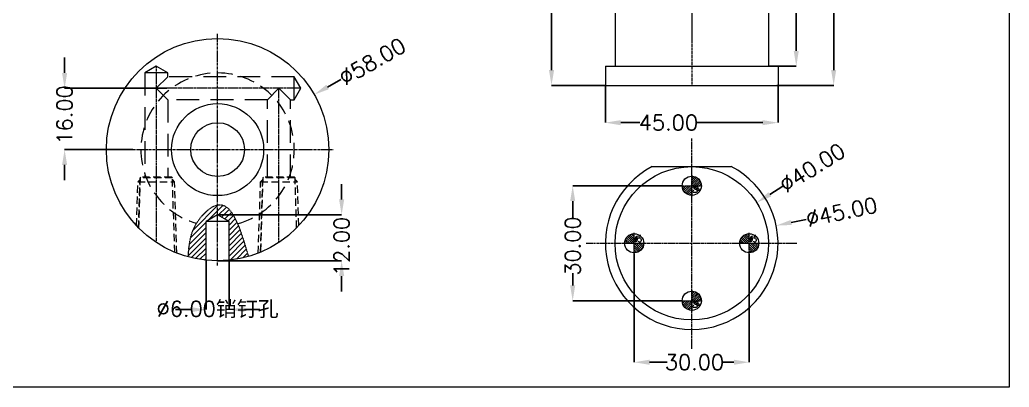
# Model space of a CAD drawing. Header units: millimetres. Extents: x 5647 to 7112, y -2229 to 2511.
# Drawn here: x 6449.9 to 6707.9, y 1782.5 to 1878.3 of the extents above; entities that cross this region are included whole.
import ezdxf

# ---------------------------------------------------------------- set-up
doc = ezdxf.new("R2010")
doc.units = ezdxf.units.MM
doc.header["$PDSIZE"] = -5
for name, pattern in [('CENTER', [0.6, 0.375, -0.075, 0.075, -0.075]), ('DIVIDE', [31.75, 12.7, -6.35, 0, -6.35, 0, -6.35]), ('HIDDEN', [9.525, 6.35, -3.175])]:
    doc.linetypes.add(name, pattern=pattern)
doc.layers.get('0').update_dxf_attribs({"lineweight": 5})
doc.layers.get('Defpoints').update_dxf_attribs({"lineweight": 5})
for name, color, linetype, lineweight in [('cool', 153, 'HIDDEN', 9), ('epin', 13, 'Continuous', 9), ('moldbase', 7, 'Continuous', 20)]:
    doc.layers.add(name, color=color, linetype=linetype, lineweight=lineweight)
doc.styles.add('SEISO_TTF', font='')
doc.styles.get("Standard").update_dxf_attribs({"font": 'txt.shx', "bigfont": 'gbcbig.shx'})
doc.styles.add('TXT05', font='txt.shx', dxfattribs={"width": 0.5, "bigfont": 'gbcbig.shx'})
doc.styles.get('SEISO_TTF').set_extended_font_data('Solid Edge ISO')
doc.dimstyles.get("Standard").update_dxf_attribs({"dimtxt": 0.18, "dimasz": 0.18, "dimexe": 0.18, "dimexo": 0.0625, "dimgap": 0.09, "dimtad": 0, "dimtih": 1, "dimtoh": 1, "dimdec": 4, "dimzin": 0, "dimdsep": 46, "dimtxsty": 'Standard', "dimcen": 0.09, "dimdle": 0.36, "dimadec": 0, "dimazin": 0, "dimtfac": 1, "dimtdec": 4, "dimtofl": 0, "dimtmove": 0, "dimatfit": 3, "dimfxl": 0, "dimtolj": 1, "dimarcsym": 0})
doc.dimstyles.new('STANDARD$0', dxfattribs={"dimscale": 4, "dimtxt": 1, "dimasz": 0.2, "dimexe": 0.2, "dimexo": 0.2, "dimgap": 0.2, "dimtad": 1, "dimdec": 1, "dimzin": 9, "dimdsep": 46, "dimtxsty": 'SEISO_TTF', "dimcen": 2, "dimclrd": 256, "dimclre": 256, "dimclrt": 256, "dimadec": 4, "dimazin": 2, "dimtfac": 1, "dimtdec": 1, "dimtmove": 0, "dimatfit": 3, "dimfxl": 0, "dimtolj": 1, "dimtzin": 0, "dimlwd": 9, "dimlwe": 9, "dimarcsym": 0})

# ---------------------------------------------------------------- blocks, each defined once
blk = doc.blocks.new('*D81')
at = {"color": 0, "lineweight": -2}
for p, q in [((6602.62, 1861.22), (6602.62, 1851.5)), ((6647.62, 1861.22), (6647.62, 1851.5)), ((6606.62, 1851.5), (6611.61, 1851.5)), ((6643.62, 1851.5), (6626.46, 1851.5))]:
    blk.add_line(p, q, dxfattribs=at)
at = {"color": 0}
for points in [[(6606.62, 1852.16), (6606.62, 1850.83), (6602.62, 1851.5)], [(6643.62, 1852.16), (6643.62, 1850.83), (6647.62, 1851.5)]]:
    blk.add_solid(points, dxfattribs=at)
at = {"layer": 'Defpoints', "color": 0}
for p in [(6602.62, 1861.22), (6647.62, 1861.22), (6602.62, 1851.5)]:
    blk.add_point(p, dxfattribs=at)
at = {"color": 0, "insert": (6619.04, 1851.5), "char_height": 4, "attachment_point": 5}
blk.add_mtext('\\A1;45.00', dxfattribs=at)
blk = doc.blocks.new('*D66')
at = {"color": 0, "lineweight": -2}
for p, q in [((6625.12, 1970.22), (6588.56, 1970.22)), ((6588.56, 1966.22), (6588.56, 1923.14)), ((6588.56, 1865.22), (6588.56, 1906.29)), ((6602.62, 1861.22), (6588.56, 1861.22))]:
    blk.add_line(p, q, dxfattribs=at)
at = {"color": 0}
for points in [[(6587.89, 1966.22), (6589.23, 1966.22), (6588.56, 1970.22)], [(6587.89, 1865.22), (6589.23, 1865.22), (6588.56, 1861.22)]]:
    blk.add_solid(points, dxfattribs=at)
at = {"layer": 'Defpoints', "color": 0}
for p in [(6625.12, 1970.22), (6588.56, 1861.22), (6602.62, 1861.22)]:
    blk.add_point(p, dxfattribs=at)
at = {"color": 0, "insert": (6588.56, 1914.71), "char_height": 4, "attachment_point": 5, "rotation": 90}
blk.add_mtext('\\A1;109.00', dxfattribs=at)
blk = doc.blocks.new('*D67')
at = {"color": 0, "lineweight": -2}
for p, q in [((6645.12, 1913.22), (6662.13, 1913.22)), ((6662.13, 1909.22), (6662.13, 1906.26)), ((6662.13, 1865.22), (6662.13, 1891.41)), ((6647.27, 1861.22), (6662.13, 1861.22))]:
    blk.add_line(p, q, dxfattribs=at)
at = {"color": 0}
for points in [[(6661.46, 1909.22), (6662.8, 1909.22), (6662.13, 1913.22)], [(6661.46, 1865.22), (6662.8, 1865.22), (6662.13, 1861.22)]]:
    blk.add_solid(points, dxfattribs=at)
at = {"layer": 'Defpoints', "color": 0}
for p in [(6645.12, 1913.22), (6647.27, 1861.22), (6662.13, 1861.22)]:
    blk.add_point(p, dxfattribs=at)
at = {"color": 0, "insert": (6662.13, 1898.84), "char_height": 4, "attachment_point": 5, "rotation": 90}
blk.add_mtext('\\A1;52.00', dxfattribs=at)
blk = doc.blocks.new('*D74')
at = {"color": 0, "lineweight": -2}
for p, q in [((6622.37, 1835.03), (6594.08, 1835.03)), ((6594.08, 1831.03), (6594.08, 1826.4)), ((6594.08, 1809.03), (6594.08, 1812.22)), ((6622.37, 1805.03), (6594.08, 1805.03))]:
    blk.add_line(p, q, dxfattribs=at)
at = {"color": 0}
for points in [[(6593.42, 1831.03), (6594.75, 1831.03), (6594.08, 1835.03)], [(6593.42, 1809.03), (6594.75, 1809.03), (6594.08, 1805.03)]]:
    blk.add_solid(points, dxfattribs=at)
at = {"layer": 'Defpoints', "color": 0}
for p in [(6594.08, 1835.03), (6622.37, 1835.03), (6622.37, 1805.03)]:
    blk.add_point(p, dxfattribs=at)
at = {"color": 0, "insert": (6594.08, 1819.31), "char_height": 4, "attachment_point": 5, "rotation": 90}
blk.add_mtext('\\A1;30.00', dxfattribs=at)
blk = doc.blocks.new('*D85')
at = {"color": 0, "lineweight": -2}
for p, q in [((6533.84, 1831.47), (6533.84, 1835.47)), ((6501.5, 1827.47), (6533.84, 1827.47)), ((6501.5, 1815.47), (6533.84, 1815.47)), ((6533.84, 1811.47), (6533.84, 1807.47))]:
    blk.add_line(p, q, dxfattribs=at)
at = {"color": 0}
for points in [[(6533.17, 1831.47), (6534.51, 1831.47), (6533.84, 1827.47)], [(6533.17, 1811.47), (6534.51, 1811.47), (6533.84, 1815.47)]]:
    blk.add_solid(points, dxfattribs=at)
at = {"layer": 'Defpoints', "color": 0}
for p in [(6501.5, 1827.47), (6501.5, 1815.47), (6533.84, 1815.47)]:
    blk.add_point(p, dxfattribs=at)
at = {"color": 0, "insert": (6533.84, 1819.21), "char_height": 4, "attachment_point": 5, "rotation": 90}
blk.add_mtext('\\A1;12.00', dxfattribs=at)
blk = doc.blocks.new('*D86')
at = {"color": 0, "lineweight": -2}
for p, q in [((6498.5, 1815.63), (6498.5, 1802.72)), ((6504.5, 1815.63), (6504.5, 1802.72)), ((6494.5, 1802.72), (6490.5, 1802.72)), ((6508.5, 1802.72), (6512.5, 1802.72))]:
    blk.add_line(p, q, dxfattribs=at)
at = {"color": 0}
for points in [[(6494.5, 1803.39), (6494.5, 1802.06), (6498.5, 1802.72)], [(6508.5, 1803.39), (6508.5, 1802.06), (6504.5, 1802.72)]]:
    blk.add_solid(points, dxfattribs=at)
at = {"layer": 'Defpoints', "color": 0}
for p in [(6498.5, 1815.63), (6504.5, 1815.63), (6498.5, 1802.72)]:
    blk.add_point(p, dxfattribs=at)
at = {"color": 0, "insert": (6501.5, 1802.72), "char_height": 4, "attachment_point": 5}
blk.add_mtext('\\A1;%%C6.00{\\fSimSun|b0|i0|c134|p2;销钉孔}', dxfattribs=at)
blk = doc.blocks.new('*D89')
at = {"color": 0, "lineweight": -2}
blk.add_line((6533.64, 1862.78), (6530.17, 1860.8), dxfattribs=at)
at = {"color": 0}
blk.add_solid([(6529.84, 1861.38), (6530.5, 1860.22), (6526.69, 1858.82)], dxfattribs=at)
at = {"layer": 'Defpoints', "color": 0}
for p in [(6526.69, 1858.82), (6476.3, 1830.12)]:
    blk.add_point(p, dxfattribs=at)
at = {"color": 0, "insert": (6541.83, 1867.44), "char_height": 4, "attachment_point": 5, "rotation": 29.6644}
blk.add_mtext('\\A1;∅58.00', dxfattribs=at)
blk = doc.blocks.new('*D90')
at = {"color": 0, "lineweight": -2}
for p, q in [((6461.6, 1864.47), (6461.6, 1868.47)), ((6488.3, 1860.47), (6461.6, 1860.47)), ((6479.39, 1844.47), (6461.6, 1844.47)), ((6461.6, 1840.47), (6461.6, 1836.47))]:
    blk.add_line(p, q, dxfattribs=at)
at = {"color": 0}
for points in [[(6460.94, 1864.47), (6462.27, 1864.47), (6461.6, 1860.47)], [(6460.94, 1840.47), (6462.27, 1840.47), (6461.6, 1844.47)]]:
    blk.add_solid(points, dxfattribs=at)
at = {"layer": 'Defpoints', "color": 0}
for p in [(6488.3, 1860.47), (6461.6, 1844.47), (6479.39, 1844.47)]:
    blk.add_point(p, dxfattribs=at)
at = {"color": 0, "insert": (6461.6, 1853.52), "char_height": 4, "attachment_point": 5, "rotation": 90}
blk.add_mtext('\\A1;16.00', dxfattribs=at)
blk = doc.blocks.new('*D91')
at = {"color": 0, "lineweight": -2}
for p, q in [((6645.12, 1913.22), (6652.38, 1913.22)), ((6652.38, 1909.22), (6652.38, 1899.42)), ((6652.38, 1870.22), (6652.38, 1884.58)), ((6645.12, 1866.22), (6652.38, 1866.22))]:
    blk.add_line(p, q, dxfattribs=at)
at = {"color": 0}
for points in [[(6651.71, 1909.22), (6653.04, 1909.22), (6652.38, 1913.22)], [(6651.71, 1870.22), (6653.04, 1870.22), (6652.38, 1866.22)]]:
    blk.add_solid(points, dxfattribs=at)
at = {"layer": 'Defpoints', "color": 0}
for p in [(6645.12, 1913.22), (6645.12, 1866.22), (6652.38, 1866.22)]:
    blk.add_point(p, dxfattribs=at)
at = {"color": 0, "insert": (6652.38, 1892), "char_height": 4, "attachment_point": 5, "rotation": 90}
blk.add_mtext('\\A1;47.00', dxfattribs=at)
blk = doc.blocks.new('epin_ejp_5')
at = {"layer": 'epin'}
h = blk.add_hatch(dxfattribs=at)
h.set_pattern_fill('_ANSI31', color=123, scale=0.125, angle=90, style=0)
h.set_pattern_definition([(135, (-1062.761, -302.86763), (-0.280633, -0.280633), [])])
h.paths.add_polyline_path([(0, 2.5, 0.414214), (-2.5, 0), (0, 0)])
h.paths.add_polyline_path([(2.5, 0), (0, 0), (0, -2.5, 0.414214)])
at = {"layer": 'epin', "color": 1, "linetype": 'CENTER', "ltscale": 0.1}
for p, q in [((0, -2.75), (0, 2.75)), ((-2.75, 0), (2.75, 0))]:
    blk.add_line(p, q, dxfattribs=at)
at = {"layer": 'epin'}
blk.add_circle((0, 0), 2.5, dxfattribs=at)
at = {"layer": 'epin', "color": 6, "style": 'TXT05', "width": 0.5}
blk.add_text('%%c5', height=1.75, dxfattribs=at).set_placement((0.1, 0.25))
blk = doc.blocks.new('*D92')
at = {"color": 0, "lineweight": -2}
blk.add_line((6648.85, 1834.9), (6645.46, 1832.78), dxfattribs=at)
at = {"color": 0}
blk.add_solid([(6645.11, 1833.34), (6645.82, 1832.21), (6642.07, 1830.65)], dxfattribs=at)
at = {"layer": 'Defpoints', "color": 0}
for p in [(6642.07, 1830.65), (6608.17, 1809.42)]:
    blk.add_point(p, dxfattribs=at)
at = {"color": 0, "insert": (6656.56, 1839.72), "char_height": 4, "attachment_point": 5, "rotation": 32.063}
blk.add_mtext('\\A1;∅40.00', dxfattribs=at)
blk = doc.blocks.new('*D93')
at = {"color": 0, "lineweight": -2}
blk.add_line((6654.98, 1826.28), (6651.06, 1825.46), dxfattribs=at)
at = {"color": 0}
blk.add_solid([(6650.93, 1826.11), (6651.2, 1824.81), (6647.15, 1824.64)], dxfattribs=at)
at = {"layer": 'Defpoints', "color": 0}
for p in [(6647.15, 1824.64), (6603.1, 1815.43)]:
    blk.add_point(p, dxfattribs=at)
at = {"color": 0, "insert": (6664.2, 1828.21), "char_height": 4, "attachment_point": 5, "rotation": 11.8112}
blk.add_mtext('\\A1;∅45.00', dxfattribs=at)
blk = doc.blocks.new('*D125')
at = {"color": 0, "lineweight": -2}
for p, q in [((6610.12, 1817.28), (6610.12, 1789)), ((6640.12, 1817.28), (6640.12, 1789)), ((6614.12, 1789), (6618.75, 1789)), ((6636.12, 1789), (6632.93, 1789))]:
    blk.add_line(p, q, dxfattribs=at)
at = {"color": 0}
for points in [[(6614.12, 1789.66), (6614.12, 1788.33), (6610.12, 1789)], [(6636.12, 1789.66), (6636.12, 1788.33), (6640.12, 1789)]]:
    blk.add_solid(points, dxfattribs=at)
at = {"layer": 'Defpoints', "color": 0}
for p in [(6610.12, 1817.28), (6640.12, 1817.28), (6610.12, 1789)]:
    blk.add_point(p, dxfattribs=at)
at = {"color": 0, "insert": (6625.84, 1789), "char_height": 4, "attachment_point": 5}
blk.add_mtext('\\A1;30.00', dxfattribs=at)

msp = doc.modelspace()

# ---------------------------------------------------------------- hatches: boundary and pattern name
h = msp.add_hatch()
h.set_pattern_fill('ANSI31', color=256, scale=0.3, style=0)
h.set_pattern_definition([(45, (5660.0638, 1687.5559), (-0.6735192, 0.6735192), [])])
edge = h.paths.add_edge_path()
edge.add_spline(control_points=[(6501.49506, 1830.02796), (6499.91325, 1829.71591), (6498.02882, 1828.10227), (6496.62223, 1826.15935)], knot_values=[9.869946753, 9.869946753, 9.869946753, 9.869946753, 16.220832567, 16.220832567, 16.220832567, 16.220832567], degree=3, periodic=0)
edge.add_arc((6501.49506, 1842.96725), 17.5, 253.832412, 260.0806963)
edge.add_line((6498.4805, 1825.72885), (6501.49506, 1827.46931))
edge.add_line((6501.49506, 1827.46931), (6501.49506, 1830.02796))
edge = h.paths.add_edge_path()
edge.add_spline(control_points=[(6506.25262, 1826.12635), (6504.97938, 1828.77149), (6503.47404, 1830.41835), (6501.49506, 1830.02796)], knot_values=[16.220832567, 16.220832567, 16.220832567, 16.220832567, 24.166302739, 24.166302739, 24.166302739, 24.166302739], degree=3, periodic=0)
edge.add_line((6501.49506, 1830.02796), (6501.49506, 1827.46931))
edge.add_line((6501.49506, 1827.46931), (6504.50963, 1825.72885))
edge.add_arc((6501.49506, 1842.96725), 17.5, 279.9193037, 285.7749927)
edge = h.paths.add_edge_path()
edge.add_line((6493.86601, 1816.63827), (6493.86047, 1816.55041))
edge.add_arc((6501.49506, 1842.96725), 27.49794, 253.8804577, 263.7366152)
edge.add_line((6498.49506, 1815.63345), (6498.49506, 1825.72631))
edge.add_arc((6501.49506, 1842.96725), 17.5, 253.8327114, 260.1291104, ccw=False)
edge.add_line((6496.62231, 1826.15932), (6496.59311, 1826.11899))
edge.add_line((6496.59311, 1826.11899), (6496.53433, 1826.03663))
edge.add_line((6496.53433, 1826.03663), (6496.47613, 1825.9539))
edge.add_line((6496.47613, 1825.9539), (6496.41853, 1825.87082))
edge.add_line((6496.41853, 1825.87082), (6496.36155, 1825.7874))
edge.add_line((6496.36155, 1825.7874), (6496.30519, 1825.70367))
edge.add_line((6496.30519, 1825.70367), (6496.24947, 1825.61964))
edge.add_line((6496.24947, 1825.61964), (6496.1944, 1825.53532))
edge.add_line((6496.1944, 1825.53532), (6496.14, 1825.45073))
edge.add_line((6496.14, 1825.45073), (6496.08627, 1825.36589))
edge.add_line((6496.08627, 1825.36589), (6496.03324, 1825.28081))
edge.add_line((6496.03324, 1825.28081), (6495.98091, 1825.19551))
edge.add_line((6495.98091, 1825.19551), (6495.92929, 1825.11001))
edge.add_line((6495.92929, 1825.11001), (6495.87841, 1825.02432))
edge.add_line((6495.87841, 1825.02432), (6495.82827, 1824.93846))
edge.add_line((6495.82827, 1824.93846), (6495.77888, 1824.85244))
edge.add_line((6495.77888, 1824.85244), (6495.73027, 1824.76628))
edge.add_line((6495.73027, 1824.76628), (6495.68244, 1824.68))
edge.add_line((6495.68244, 1824.68), (6495.6354, 1824.59361))
edge.add_line((6495.6354, 1824.59361), (6495.58917, 1824.50714))
edge.add_line((6495.58917, 1824.50714), (6495.54376, 1824.42058))
edge.add_line((6495.54376, 1824.42058), (6495.49918, 1824.33397))
edge.add_line((6495.49918, 1824.33397), (6495.45545, 1824.24732))
edge.add_line((6495.45545, 1824.24732), (6495.41258, 1824.16064))
edge.add_line((6495.41258, 1824.16064), (6495.37056, 1824.07393))
edge.add_line((6495.37056, 1824.07393), (6495.32937, 1823.98719))
edge.add_line((6495.32937, 1823.98719), (6495.28902, 1823.90043))
edge.add_line((6495.28902, 1823.90043), (6495.24948, 1823.81364))
edge.add_line((6495.24948, 1823.81364), (6495.21075, 1823.72683))
edge.add_line((6495.21075, 1823.72683), (6495.17282, 1823.63999))
edge.add_line((6495.17282, 1823.63999), (6495.13569, 1823.55313))
edge.add_line((6495.13569, 1823.55313), (6495.09933, 1823.46624))
edge.add_line((6495.09933, 1823.46624), (6495.06374, 1823.37933))
edge.add_line((6495.06374, 1823.37933), (6495.02891, 1823.29239))
edge.add_line((6495.02891, 1823.29239), (6494.99484, 1823.20543))
edge.add_line((6494.99484, 1823.20543), (6494.9615, 1823.11845))
edge.add_line((6494.9615, 1823.11845), (6494.9289, 1823.03144))
edge.add_line((6494.9289, 1823.03144), (6494.89702, 1822.94441))
edge.add_line((6494.89702, 1822.94441), (6494.86585, 1822.85736))
edge.add_line((6494.86585, 1822.85736), (6494.83538, 1822.77028))
edge.add_line((6494.83538, 1822.77028), (6494.80561, 1822.68319))
edge.add_line((6494.80561, 1822.68319), (6494.77652, 1822.59607))
edge.add_line((6494.77652, 1822.59607), (6494.7481, 1822.50893))
edge.add_line((6494.7481, 1822.50893), (6494.72034, 1822.42177))
edge.add_line((6494.72034, 1822.42177), (6494.69324, 1822.33459))
edge.add_line((6494.69324, 1822.33459), (6494.66678, 1822.24739))
edge.add_line((6494.66678, 1822.24739), (6494.64096, 1822.16016))
edge.add_line((6494.64096, 1822.16016), (6494.61576, 1822.07292))
edge.add_line((6494.61576, 1822.07292), (6494.59117, 1821.98566))
edge.add_line((6494.59117, 1821.98566), (6494.56719, 1821.89838))
edge.add_line((6494.56719, 1821.89838), (6494.5438, 1821.81108))
edge.add_line((6494.5438, 1821.81108), (6494.521, 1821.72377))
edge.add_line((6494.521, 1821.72377), (6494.49878, 1821.63643))
edge.add_line((6494.49878, 1821.63643), (6494.47712, 1821.54908))
edge.add_line((6494.47712, 1821.54908), (6494.45601, 1821.46171))
edge.add_line((6494.45601, 1821.46171), (6494.43545, 1821.37432))
edge.add_line((6494.43545, 1821.37432), (6494.41543, 1821.28692))
edge.add_line((6494.41543, 1821.28692), (6494.39594, 1821.19949))
edge.add_line((6494.39594, 1821.19949), (6494.37696, 1821.11206))
edge.add_line((6494.37696, 1821.11206), (6494.35849, 1821.0246))
edge.add_line((6494.35849, 1821.0246), (6494.34051, 1820.93713))
edge.add_line((6494.34051, 1820.93713), (6494.32303, 1820.84965))
edge.add_line((6494.32303, 1820.84965), (6494.30602, 1820.76215))
edge.add_line((6494.30602, 1820.76215), (6494.28948, 1820.67463))
edge.add_line((6494.28948, 1820.67463), (6494.2734, 1820.5871))
edge.add_line((6494.2734, 1820.5871), (6494.25777, 1820.49956))
edge.add_line((6494.25777, 1820.49956), (6494.24257, 1820.412))
edge.add_line((6494.24257, 1820.412), (6494.22781, 1820.32443))
edge.add_line((6494.22781, 1820.32443), (6494.21346, 1820.23685))
edge.add_line((6494.21346, 1820.23685), (6494.19953, 1820.14925))
edge.add_line((6494.19953, 1820.14925), (6494.18599, 1820.06164))
edge.add_line((6494.18599, 1820.06164), (6494.17284, 1819.97402))
edge.add_line((6494.17284, 1819.97402), (6494.16008, 1819.88638))
edge.add_line((6494.16008, 1819.88638), (6494.14768, 1819.79873))
edge.add_line((6494.14768, 1819.79873), (6494.13565, 1819.71108))
edge.add_line((6494.13565, 1819.71108), (6494.12397, 1819.62341))
edge.add_line((6494.12397, 1819.62341), (6494.11262, 1819.53573))
edge.add_line((6494.11262, 1819.53573), (6494.10161, 1819.44804))
edge.add_line((6494.10161, 1819.44804), (6494.09093, 1819.36034))
edge.add_line((6494.09093, 1819.36034), (6494.08055, 1819.27263))
edge.add_line((6494.08055, 1819.27263), (6494.07048, 1819.18491))
edge.add_line((6494.07048, 1819.18491), (6494.06069, 1819.09718))
edge.add_line((6494.06069, 1819.09718), (6494.0512, 1819.00944))
edge.add_line((6494.0512, 1819.00944), (6494.04197, 1818.9217))
edge.add_line((6494.04197, 1818.9217), (6494.03301, 1818.83394))
edge.add_line((6494.03301, 1818.83394), (6494.0243, 1818.74618))
edge.add_line((6494.0243, 1818.74618), (6494.01583, 1818.65841))
edge.add_line((6494.01583, 1818.65841), (6494.0076, 1818.57063))
edge.add_line((6494.0076, 1818.57063), (6493.9996, 1818.48285))
edge.add_line((6493.9996, 1818.48285), (6493.99181, 1818.39505))
edge.add_line((6493.99181, 1818.39505), (6493.98422, 1818.30726))
edge.add_line((6493.98422, 1818.30726), (6493.97683, 1818.21945))
edge.add_line((6493.97683, 1818.21945), (6493.96962, 1818.13164))
edge.add_line((6493.96962, 1818.13164), (6493.96259, 1818.04382))
edge.add_line((6493.96259, 1818.04382), (6493.95572, 1817.956))
edge.add_line((6493.95572, 1817.956), (6493.94902, 1817.86818))
edge.add_line((6493.94902, 1817.86818), (6493.94245, 1817.78035))
edge.add_line((6493.94245, 1817.78035), (6493.93603, 1817.69251))
edge.add_line((6493.93603, 1817.69251), (6493.92973, 1817.60467))
edge.add_line((6493.92973, 1817.60467), (6493.92354, 1817.51683))
edge.add_line((6493.92354, 1817.51683), (6493.91747, 1817.42898))
edge.add_line((6493.91747, 1817.42898), (6493.91149, 1817.34114))
edge.add_line((6493.91149, 1817.34114), (6493.9056, 1817.25328))
edge.add_line((6493.9056, 1817.25328), (6493.89979, 1817.16543))
edge.add_line((6493.89979, 1817.16543), (6493.89405, 1817.07757))
edge.add_line((6493.89405, 1817.07757), (6493.88836, 1816.98971))
edge.add_line((6493.88836, 1816.98971), (6493.88272, 1816.90185))
edge.add_line((6493.88272, 1816.90185), (6493.87713, 1816.81399))
edge.add_line((6493.87713, 1816.81399), (6493.87156, 1816.72613))
edge.add_line((6493.87156, 1816.72613), (6493.86601, 1816.63827))
edge = h.paths.add_edge_path()
edge.add_line((6509.4942, 1816.6585), (6509.45878, 1816.78006))
edge.add_line((6509.45878, 1816.78006), (6509.42335, 1816.90162))
edge.add_line((6509.42335, 1816.90162), (6509.38793, 1817.02315))
edge.add_line((6509.38793, 1817.02315), (6509.35249, 1817.14467))
edge.add_line((6509.35249, 1817.14467), (6509.31705, 1817.26614))
edge.add_line((6509.31705, 1817.26614), (6509.28159, 1817.38757))
edge.add_line((6509.28159, 1817.38757), (6509.24613, 1817.50895))
edge.add_line((6509.24613, 1817.50895), (6509.21065, 1817.63027))
edge.add_line((6509.21065, 1817.63027), (6509.17515, 1817.75151))
edge.add_line((6509.17515, 1817.75151), (6509.13964, 1817.87268))
edge.add_line((6509.13964, 1817.87268), (6509.1041, 1817.99375))
edge.add_line((6509.1041, 1817.99375), (6509.06854, 1818.11473))
edge.add_line((6509.06854, 1818.11473), (6509.03296, 1818.23561))
edge.add_line((6509.03296, 1818.23561), (6508.99735, 1818.35636))
edge.add_line((6508.99735, 1818.35636), (6508.96171, 1818.477))
edge.add_line((6508.96171, 1818.477), (6508.92604, 1818.5975))
edge.add_line((6508.92604, 1818.5975), (6508.89034, 1818.71786))
edge.add_line((6508.89034, 1818.71786), (6508.8546, 1818.83807))
edge.add_line((6508.8546, 1818.83807), (6508.81883, 1818.95812))
edge.add_line((6508.81883, 1818.95812), (6508.78301, 1819.078))
edge.add_line((6508.78301, 1819.078), (6508.74716, 1819.1977))
edge.add_line((6508.74716, 1819.1977), (6508.71126, 1819.31722))
edge.add_line((6508.71126, 1819.31722), (6508.67532, 1819.43654))
edge.add_line((6508.67532, 1819.43654), (6508.63932, 1819.55566))
edge.add_line((6508.63932, 1819.55566), (6508.60328, 1819.67457))
edge.add_line((6508.60328, 1819.67457), (6508.56719, 1819.79325))
edge.add_line((6508.56719, 1819.79325), (6508.53105, 1819.91171))
edge.add_line((6508.53105, 1819.91171), (6508.49485, 1820.02992))
edge.add_line((6508.49485, 1820.02992), (6508.45859, 1820.14789))
edge.add_line((6508.45859, 1820.14789), (6508.42227, 1820.2656))
edge.add_line((6508.42227, 1820.2656), (6508.38589, 1820.38305))
edge.add_line((6508.38589, 1820.38305), (6508.34945, 1820.50022))
edge.add_line((6508.34945, 1820.50022), (6508.31294, 1820.6171))
edge.add_line((6508.31294, 1820.6171), (6508.27636, 1820.7337))
edge.add_line((6508.27636, 1820.7337), (6508.23971, 1820.84999))
edge.add_line((6508.23971, 1820.84999), (6508.20299, 1820.96597))
edge.add_line((6508.20299, 1820.96597), (6508.1662, 1821.08164))
edge.add_line((6508.1662, 1821.08164), (6508.12933, 1821.19698))
edge.add_line((6508.12933, 1821.19698), (6508.09238, 1821.31198))
edge.add_line((6508.09238, 1821.31198), (6508.05535, 1821.42663))
edge.add_line((6508.05535, 1821.42663), (6508.01824, 1821.54093))
edge.add_line((6508.01824, 1821.54093), (6507.98104, 1821.65487))
edge.add_line((6507.98104, 1821.65487), (6507.94376, 1821.76843))
edge.add_line((6507.94376, 1821.76843), (6507.90639, 1821.88162))
edge.add_line((6507.90639, 1821.88162), (6507.86893, 1821.99441))
edge.add_line((6507.86893, 1821.99441), (6507.83137, 1822.10681))
edge.add_line((6507.83137, 1822.10681), (6507.79372, 1822.21879))
edge.add_line((6507.79372, 1822.21879), (6507.75598, 1822.33037))
edge.add_line((6507.75598, 1822.33037), (6507.71813, 1822.44151))
edge.add_line((6507.71813, 1822.44151), (6507.68019, 1822.55223))
edge.add_line((6507.68019, 1822.55223), (6507.64214, 1822.6625))
edge.add_line((6507.64214, 1822.6625), (6507.60399, 1822.77231))
edge.add_line((6507.60399, 1822.77231), (6507.56573, 1822.88167))
edge.add_line((6507.56573, 1822.88167), (6507.52736, 1822.99056))
edge.add_line((6507.52736, 1822.99056), (6507.48888, 1823.09897))
edge.add_line((6507.48888, 1823.09897), (6507.45028, 1823.20689))
edge.add_line((6507.45028, 1823.20689), (6507.41157, 1823.31432))
edge.add_line((6507.41157, 1823.31432), (6507.37275, 1823.42124))
edge.add_line((6507.37275, 1823.42124), (6507.3338, 1823.52765))
edge.add_line((6507.3338, 1823.52765), (6507.29473, 1823.63353))
edge.add_line((6507.29473, 1823.63353), (6507.25554, 1823.73888))
edge.add_line((6507.25554, 1823.73888), (6507.21622, 1823.8437))
edge.add_line((6507.21622, 1823.8437), (6507.17678, 1823.94796))
edge.add_line((6507.17678, 1823.94796), (6507.1372, 1824.05167))
edge.add_line((6507.1372, 1824.05167), (6507.0975, 1824.1548))
edge.add_line((6507.0975, 1824.1548), (6507.05766, 1824.25737))
edge.add_line((6507.05766, 1824.25737), (6507.01768, 1824.35935))
edge.add_line((6507.01768, 1824.35935), (6506.97757, 1824.46073))
edge.add_line((6506.97757, 1824.46073), (6506.93731, 1824.56151))
edge.add_line((6506.93731, 1824.56151), (6506.89692, 1824.66168))
edge.add_line((6506.89692, 1824.66168), (6506.85638, 1824.76123))
edge.add_line((6506.85638, 1824.76123), (6506.81569, 1824.86016))
edge.add_line((6506.81569, 1824.86016), (6506.77486, 1824.95844))
edge.add_line((6506.77486, 1824.95844), (6506.73387, 1825.05608))
edge.add_line((6506.73387, 1825.05608), (6506.69273, 1825.15306))
edge.add_line((6506.69273, 1825.15306), (6506.65144, 1825.24938))
edge.add_line((6506.65144, 1825.24938), (6506.60999, 1825.34502))
edge.add_line((6506.60999, 1825.34502), (6506.56839, 1825.43999))
edge.add_line((6506.56839, 1825.43999), (6506.52662, 1825.53426))
edge.add_line((6506.52662, 1825.53426), (6506.48469, 1825.62783))
edge.add_line((6506.48469, 1825.62783), (6506.44259, 1825.72069))
edge.add_line((6506.44259, 1825.72069), (6506.40033, 1825.81284))
edge.add_line((6506.40033, 1825.81284), (6506.3579, 1825.90426))
edge.add_line((6506.3579, 1825.90426), (6506.3153, 1825.99494))
edge.add_line((6506.3153, 1825.99494), (6506.27252, 1826.08488))
edge.add_line((6506.27252, 1826.08488), (6506.25256, 1826.12634))
edge.add_arc((6501.49506, 1842.96725), 17.5, 279.8708896, 285.7747913, ccw=False)
edge.add_line((6504.49506, 1825.72631), (6504.49506, 1815.63345))
edge.add_arc((6501.49506, 1842.96725), 27.49794, 276.2633848, 286.9118195)

# ---------------------------------------------------------------- linework, layer by layer
for p, q in [((6605.12262, 1913.21878), (6605.12262, 1866.21878)), ((6645.12262, 1913.21878), (6645.12262, 1866.21878)), ((6602.62469, 1866.21878), (6602.62469, 1861.21878)), ((6605.12469, 1866.21878), (6645.12056, 1866.21878)), ((6647.62056, 1866.21878), (6647.62056, 1861.21878)), ((6614.81486, 1840.03484), (6635.43039, 1840.03484)), ((6501.49506, 1827.46931), (6498.49506, 1825.73726)), ((6504.49506, 1825.73726), (6501.49506, 1827.46931)), ((6498.49506, 1815.63345), (6498.49506, 1825.73726)), ((6504.49506, 1825.73726), (6498.49506, 1825.73726)), ((6504.49506, 1815.63345), (6504.49506, 1825.73726))]:
    msp.add_line(p, q)
at = {"color": 1, "linetype": 'CENTER', "ltscale": 1.710309}
for p, q in [((6501.49506, 1814.21952), (6501.49506, 1874.71498)), ((6471.24733, 1844.46725), (6531.74279, 1844.46725))]:
    msp.add_line(p, q, dxfattribs=at)
at = {"color": 7, "linetype": 'Continuous'}
for p, q in [((6602.62469, 1866.21878), (6605.12262, 1866.21878)), ((6647.62056, 1866.21878), (6645.12262, 1866.21878)), ((6602.62469, 1861.21878), (6647.62056, 1861.21878))]:
    msp.add_line(p, q, dxfattribs=at)
at = {"color": 1, "linetype": 'CENTER', "ltscale": 1.554943}
for p, q in [((6625.12262, 1792.53484), (6625.12262, 1847.53484)), ((6597.62262, 1820.03484), (6652.62262, 1820.03484))]:
    msp.add_line(p, q, dxfattribs=at)
msp.add_lwpolyline([(6308.38784, 2016.48889), (6707.90118, 2016.48889), (6707.90118, 1782.48322), (6308.38784, 1782.48322)], close=True)
for centre, radius in [((6501.49506, 1844.46725), 28.99794), ((6501.49506, 1844.46725), 12), ((6501.49506, 1844.46725), 7), ((6625.12262, 1820.03484), 20)]:
    msp.add_circle(centre, radius)
msp.add_arc((6625.12262, 1820.03484), 22.5, 117.2660445, 62.7339555)
at = {"color": 2, "linetype": 'DIVIDE', "ltscale": 0.005045}
msp.add_spline([(6493.86047, 1816.55041), (6495.45928, 1824.25497), (6501.49506, 1830.02796), (6509.4942, 1816.6585)], degree=3, dxfattribs=at)
at = {"layer": 'cool', "ltscale": 0.932966}
for p, q in [((6485.49506, 1866.1993), (6482.49506, 1864.46725)), ((6488.49506, 1864.46725), (6485.49506, 1866.1993)), ((6488.49506, 1864.46725), (6482.49506, 1864.46725)), ((6482.49506, 1864.46725), (6482.49506, 1837.30945)), ((6488.49506, 1863.46725), (6485.49506, 1860.46725)), ((6488.49506, 1863.46725), (6488.49506, 1864.46725)), ((6521.493, 1863.46725), (6488.49506, 1863.46725)), ((6521.493, 1857.46725), (6521.493, 1863.46725)), ((6523.22505, 1860.46725), (6521.493, 1863.46725)), ((6485.49506, 1860.46725), (6488.49506, 1857.46725)), ((6517.493, 1860.46725), (6514.493, 1857.46725)), ((6520.493, 1857.46725), (6517.493, 1860.46725)), ((6521.493, 1857.46725), (6523.22505, 1860.46725)), ((6514.493, 1857.46725), (6488.49506, 1857.46725)), ((6488.49506, 1857.46725), (6488.49506, 1837.30945)), ((6514.493, 1837.30945), (6514.493, 1857.46725)), ((6520.493, 1837.30945), (6520.493, 1857.46725)), ((6520.493, 1857.46725), (6521.493, 1857.46725))]:
    msp.add_line(p, q, dxfattribs=at)
at = {"layer": 'cool', "color": 1, "linetype": 'CENTER', "ltscale": 0.621977}
for p, q in [((6485.49506, 1866.1993), (6485.49506, 1820.28295)), ((6523.22505, 1860.46725), (6485.49506, 1860.46725)), ((6517.493, 1820.28158), (6517.493, 1860.46725))]:
    msp.add_line(p, q, dxfattribs=at)
at = {"layer": 'cool', "ltscale": 0.3}
for p, q in [((6481.28766, 1837.10351), (6480.88046, 1824.07317)), ((6480.88046, 1824.07317), (6481.28766, 1837.10351)), ((6481.49506, 1837.31092), (6481.28766, 1837.10351)), ((6489.70247, 1837.10351), (6481.28766, 1837.10351)), ((6489.49506, 1837.31092), (6481.49506, 1837.31092)), ((6489.70247, 1837.10351), (6489.49506, 1837.31092)), ((6490.30839, 1817.71395), (6489.70247, 1837.10351)), ((6513.28559, 1837.10204), (6512.67969, 1817.7131)), ((6512.67969, 1817.7131), (6513.28559, 1837.10204)), ((6513.493, 1837.30945), (6513.28559, 1837.10204)), ((6521.70041, 1837.10204), (6513.28559, 1837.10204)), ((6521.493, 1837.30945), (6513.493, 1837.30945)), ((6521.70041, 1837.10204), (6521.493, 1837.30945)), ((6522.10762, 1824.0711), (6521.70041, 1837.10204)), ((6480.33531, 1824.63936), (6480.69356, 1836.10351)), ((6480.69356, 1836.10351), (6481.27456, 1836.68451)), ((6480.69356, 1836.10351), (6490.29656, 1836.10351)), ((6490.29656, 1836.10351), (6489.71556, 1836.68451)), ((6490.87846, 1817.48266), (6490.29656, 1836.10351)), ((6512.10962, 1817.48185), (6512.6915, 1836.10204)), ((6512.6915, 1836.10204), (6513.2725, 1836.68304)), ((6512.6915, 1836.10204), (6522.2945, 1836.10204)), ((6522.2945, 1836.10204), (6521.7135, 1836.68304)), ((6522.65278, 1824.63718), (6522.2945, 1836.10204))]:
    msp.add_line(p, q, dxfattribs=at)
at = {"layer": 'moldbase', "color": 1, "linetype": 'CENTER', "ltscale": 1.6}
msp.add_line((6625.12262, 1972.66347), (6625.12262, 1861.21878), dxfattribs=at)
at = {"layer": 'moldbase', "color": 8, "linetype": 'HIDDEN', "ltscale": 0.621977}
msp.add_arc((6501.49506, 1844.46725), 20, 285.7749927, 253.832412, dxfattribs=at)

# ---------------------------------------------------------------- block references
at = {"layer": 'epin', "rotation": 270.0000000001042}
for p in [(6625.12262, 1835.03484), (6625.12262, 1805.03484)]:
    msp.add_blockref('epin_ejp_5', p, dxfattribs=at)
at = {"layer": 'epin'}
for p in [(6610.12262, 1820.03484), (6640.12262, 1820.03484)]:
    msp.add_blockref('epin_ejp_5', p, dxfattribs=at)

# ---------------------------------------------------------------- dimensions: what is measured, and where the dimension line sits
for base, p1, p2, angle, picture, middle in [((6588.56118, 1861.21878), (6625.12262, 1970.21878), (6602.62469, 1861.21878), 90, '*D66', (6588.56118, 1914.71411)), ((6652.37557, 1866.21878), (6645.12262, 1913.21878), (6645.12056, 1866.21878), 90, '*D91', (6652.37557, 1892.0003)), ((6662.12853, 1861.21878), (6645.12262, 1913.21878), (6647.27396, 1861.21878), 90, '*D67', (6662.12853, 1898.83775)), ((6461.60346, 1844.46725), (6488.29937, 1860.46725), (6479.38653, 1844.46725), 90, '*D90', (6461.60346, 1853.51691)), ((6533.84147, 1815.46931), (6501.49506, 1827.46931), (6501.49506, 1815.46931), 90, '*D85', (6533.84147, 1819.21345)), ((6594.08365, 1835.03484), (6622.37262, 1805.03484), (6622.37262, 1835.03484), 270, '*D74', (6594.08365, 1819.314)), ((6610.12262, 1788.99586), (6640.12262, 1817.28484), (6610.12262, 1817.28484), 0, '*D125', (6625.84346, 1788.99586))]:
    dim = msp.add_linear_dim(base=base, p1=p1, p2=p2, angle=angle, dimstyle='STANDARD$0', override={"dimscale": 1, "dimtxt": 4, "dimasz": 4, "dimexe": 0, "dimexo": 0, "dimgap": 0.09, "dimtad": 0, "dimdec": 2, "dimzin": 0, "dimtxsty": 'Standard', "dimcen": 0, "dimclrd": 0, "dimclre": 0, "dimclrt": 0, "dimadec": 2, "dimazin": 0, "dimtp": 0.01, "dimtm": 0.01, "dimtdec": 2, "dimtofl": 0, "dimlwd": 65534, "dimlwe": 65534})
    dim.commit()
    dim.dimension.update_dxf_attribs({"geometry": picture, "text_midpoint": middle, "dimtype": 160})
for p1, p2, picture, middle in [((6476.29761, 1830.11564), (6526.69251, 1858.81886), '*D89', (6541.83234, 1867.44199)), ((6608.17332, 1809.41782), (6642.07193, 1830.65185), '*D92', (6656.55511, 1839.72409)), ((6603.09901, 1815.42936), (6647.14624, 1824.64032), '*D93', (6664.20067, 1828.20666))]:
    dim = msp.add_diameter_dim_2p(p1=p1, p2=p2, dimstyle='Standard', override={"dimtxt": 4, "dimasz": 4, "dimexe": 0, "dimexo": 0, "dimtih": 0, "dimtoh": 0, "dimdec": 2, "dimcen": 0, "dimdle": 0, "dimadec": 2, "dimtp": 0.01, "dimtm": 0.01, "dimtdec": 2, "dimtzin": 0})
    dim.commit()
    dim.dimension.update_dxf_attribs({"geometry": picture, "text_midpoint": middle})
dim = msp.add_linear_dim(base=(6602.62469, 1851.49599), p1=(6647.62056, 1861.21878), p2=(6602.62469, 1861.21878), dimstyle='STANDARD$0', override={"dimscale": 1, "dimtxt": 4, "dimasz": 4, "dimexe": 0, "dimexo": 0, "dimgap": 0.09, "dimtad": 0, "dimdec": 2, "dimzin": 0, "dimtxsty": 'Standard', "dimcen": 0, "dimclrd": 0, "dimclre": 0, "dimclrt": 0, "dimadec": 2, "dimazin": 0, "dimtp": 0.01, "dimtm": 0.01, "dimtdec": 2, "dimtofl": 0, "dimlwd": 65534, "dimlwe": 65534})
dim.commit()
dim.dimension.update_dxf_attribs({"geometry": '*D81', "text_midpoint": (6619.03684, 1851.49599), "dimtype": 160})
dim = msp.add_linear_dim(base=(6498.49506, 1802.72469), p1=(6504.49506, 1815.63345), p2=(6498.49506, 1815.63345), text='%%C<>{\\fSimSun|b0|i0|c134|p2;销钉孔}', dimstyle='STANDARD$0', override={"dimscale": 1, "dimtxt": 4, "dimasz": 4, "dimexe": 0, "dimexo": 0, "dimgap": 0.09, "dimtad": 0, "dimdec": 2, "dimzin": 0, "dimtxsty": 'Standard', "dimcen": 0, "dimclrd": 0, "dimclre": 0, "dimclrt": 0, "dimadec": 2, "dimazin": 0, "dimtp": 0.01, "dimtm": 0.01, "dimtdec": 2, "dimtofl": 0, "dimlwd": 65534, "dimlwe": 65534})
dim.commit()
dim.dimension.update_dxf_attribs({"geometry": '*D86', "text_midpoint": (6501.49506, 1802.72469), "dimtype": 160})

doc.saveas('drawing.dxf')
